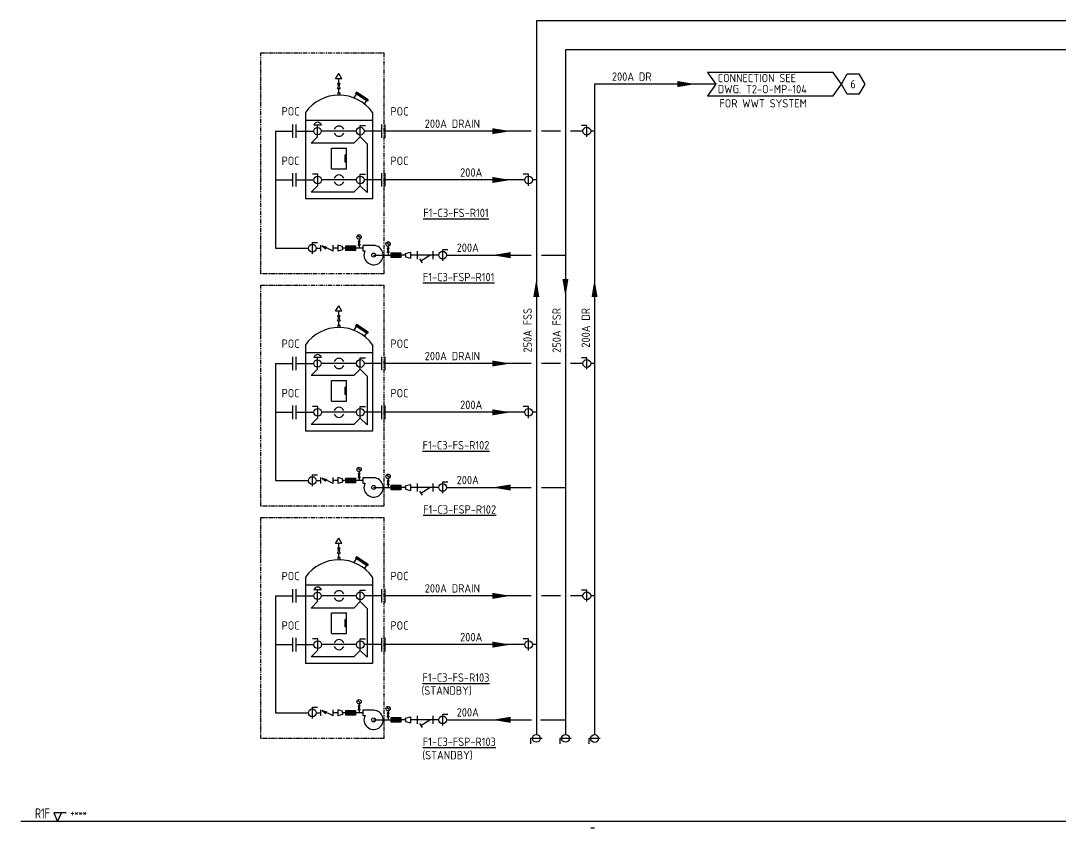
# Model space of a CAD drawing. Header units: millimetres. Extents: x 41 to 702, y 120 to 365.
# Drawn here: x 40.7 to 351.4, y 120 to 361.3 of the extents above; entities that cross this region are included whole.
import ezdxf
from ezdxf.enums import TextEntityAlignment as Align

# ---------------------------------------------------------------- set-up
doc = ezdxf.new("R2010")
doc.units = ezdxf.units.MM
doc.linetypes.add('HIDDEN', pattern=[0.375, 0.25, -0.125])
doc.linetypes.add('PHANTOM', pattern=[2.5, 1.25, -0.25, 0.25, -0.25, 0.25, -0.25])
for name, color, linetype in [('A-DETL-01', 1, 'Continuous'), ('DETL-TXT', 4, 'Continuous'), ('G-ANNO-TEXT', 3, 'Continuous'), ('M-CWTR-EQPM', 22, 'Continuous'), ('M-CWTR-TEXT', 3, 'Continuous'), ('M-CWTR-TEXT-eq', 4, 'Continuous'), ('M-CWTR-VAVE', 2, 'Continuous'), ('M-DRAIN-PIPE', 170, 'Continuous'), ('M-FSR-PIPE', 110, 'Continuous'), ('M-FSS-PIPE', 210, 'Continuous'), ('M-HVAC-EQPM', 22, 'Continuous')]:
    doc.layers.add(name, color=color, linetype=linetype)
doc.styles.add('AA-TXT', font='isocp.shx', dxfattribs={"bigfont": 'chineset.shx'})

# ---------------------------------------------------------------- blocks, each defined once
blk = doc.blocks.new('RISER-TXT')
at = {"layer": 'G-ANNO-TEXT'}
for p, q in [((-1.15, 2.64), (0, 0)), ((2.6, 2.64), (-1.15, 2.64)), ((0, 0), (1.15, 2.64))]:
    blk.add_line(p, q, dxfattribs=at)
at = {"layer": 'G-ANNO-TEXT', "style": 'AA-TXT', "width": 0.8}
blk.add_attdef('LEVEL', text='', height=3, dxfattribs=at).set_placement((-2.33, 0.96), align=Align.RIGHT)
blk.add_attdef('HIGEHT', (3.82, 1.42), '', height=2.5, dxfattribs=at)
blk = doc.blocks.new('FLXCON1', base_point=(0.985, 0.999))
for p, q in [((1.123, 0.936), (1.005, 1.055)), ((1.079, 0.936), (1.005, 1.01)), ((1.006, 1.061), (1.006, 0.936)), ((1.256, 1.061), (1.006, 1.061)), ((1.006, 1.028), (1.039, 1.061)), ((1.006, 1), (1.066, 1.06)), ((1.036, 0.936), (1.006, 0.967)), ((1.006, 0.936), (1.256, 0.936)), ((1.007, 0.972), (1.095, 1.06)), ((1.008, 0.938), (1.129, 1.06)), ((1.171, 0.936), (1.047, 1.061)), ((1.048, 0.936), (1.172, 1.06)), ((1.091, 0.936), (1.216, 1.061)), ((1.214, 0.936), (1.091, 1.06)), ((1.255, 0.938), (1.133, 1.06)), ((1.139, 0.936), (1.257, 1.055)), ((1.255, 0.972), (1.167, 1.06)), ((1.184, 0.936), (1.257, 1.01)), ((1.256, 1), (1.196, 1.06)), ((1.256, 1.028), (1.224, 1.061)), ((1.226, 0.936), (1.257, 0.967)), ((1.256, 0.936), (1.256, 1.061))]:
    blk.add_line(p, q)
blk = doc.blocks.new('MF20D1')
at = {"linetype": 'ByBlock', "xscale": 4, "yscale": 4, "zscale": 4}
blk.add_blockref('FLXCON1', (-0.58, 0), dxfattribs=at)
blk = doc.blocks.new('MA20D1')
at = {"layer": 'M-CWTR-VAVE'}
for p, q in [((-0.11, 0.06), (-0.5, 0.25)), ((-0.5, -0.25), (-0.5, 0.25)), ((0.11, 0.06), (0.5, 0.25)), ((0.5, 0.25), (0.5, -0.25)), ((-0.5, -0.25), (-0.11, -0.06)), ((0.5, -0.25), (0.11, -0.06))]:
    blk.add_line(p, q, dxfattribs=at)
blk.add_circle((0, 0), 0.128, dxfattribs=at)

msp = doc.modelspace()

# ---------------------------------------------------------------- linework, layer by layer
at = {"layer": 'A-DETL-01', "linetype": 'Continuous'}
msp.add_line((701.89, 121.95), (40.71, 121.95), dxfattribs=at)
at = {"layer": 'DETL-TXT'}
msp.add_lwpolyline([(286.01, 342.35), (283.51, 345.85), (246, 345.85), (248.5, 342.35), (246, 338.85), (283.51, 338.85), (286.01, 342.35)], dxfattribs=at)
msp.add_lwpolyline([(293.01, 342.35), (291.26, 339.32), (287.76, 339.32), (286.01, 342.35), (287.76, 345.38), (291.26, 345.38)], close=True, dxfattribs=at)
at = {"layer": 'M-CWTR-EQPM', "linetype": 'PHANTOM'}
for points in [[(112.47, 351.72), (149.21, 351.72), (149.21, 285.65), (112.47, 285.65)], [(112.47, 282.29), (149.21, 282.29), (149.21, 216.22), (112.47, 216.22)], [(112.47, 212.86), (149.21, 212.86), (149.21, 146.78), (112.47, 146.78)]]:
    msp.add_lwpolyline(points, close=True, dxfattribs=at)
at = {"layer": 'M-CWTR-TEXT', "color": 3, "linetype": 'Continuous'}
for points in [[(242.43, 342.35, 0, 1.81, 0), (236.98, 342.35, 0, 0, 0)], [(187.1, 328.28, 0, 1.81, 0), (181.65, 328.28, 0, 0, 0)], [(187.1, 313.7, 0, 1.81, 0), (181.65, 313.7, 0, 0, 0)], [(181.65, 291.23, 0, 1.81, 0), (187.1, 291.23, 0, 0, 0)], [(194.82, 284.12, 0, 1.81, 0), (194.82, 278.68, 0, 0, 0)], [(212.22, 284.12, 0, 1.81, 0), (212.22, 278.68, 0, 0, 0)], [(187.1, 258.85, 0, 1.81, 0), (181.65, 258.85, 0, 0, 0)], [(187.1, 244.26, 0, 1.81, 0), (181.65, 244.26, 0, 0, 0)], [(181.65, 221.8, 0, 1.81, 0), (187.1, 221.8, 0, 0, 0)], [(187.1, 189.41, 0, 1.81, 0), (181.65, 189.41, 0, 0, 0)], [(187.1, 174.83, 0, 1.81, 0), (181.65, 174.83, 0, 0, 0)], [(181.65, 152.36, 0, 1.81, 0), (187.1, 152.36, 0, 0, 0)]]:
    msp.add_lwpolyline(points, format="xyseb", dxfattribs=at)
at = {"layer": 'M-CWTR-VAVE', "color": 2}
for p, q in [((122.07, 326.28), (122.07, 330.28)), ((123.07, 326.28), (123.07, 330.28)), ((148.6, 326.28), (148.6, 330.28)), ((149.6, 326.28), (149.6, 330.28)), ((122.07, 311.7), (122.07, 315.7)), ((123.07, 311.7), (123.07, 315.7)), ((148.6, 311.7), (148.6, 315.7)), ((149.6, 311.7), (149.6, 315.7)), ((122.07, 256.85), (122.07, 260.85)), ((123.07, 256.85), (123.07, 260.85)), ((148.6, 256.85), (148.6, 260.85)), ((149.6, 256.85), (149.6, 260.85)), ((122.07, 242.26), (122.07, 246.26)), ((123.07, 242.26), (123.07, 246.26)), ((148.6, 242.26), (148.6, 246.26)), ((149.6, 242.26), (149.6, 246.26)), ((122.07, 187.41), (122.07, 191.41)), ((123.07, 187.41), (123.07, 191.41)), ((148.6, 187.41), (148.6, 191.41)), ((149.6, 187.41), (149.6, 191.41)), ((122.07, 172.83), (122.07, 176.83)), ((123.07, 172.83), (123.07, 176.83)), ((148.6, 172.83), (148.6, 176.83)), ((149.6, 172.83), (149.6, 176.83))]:
    msp.add_line(p, q, dxfattribs=at)
at = {"layer": 'M-CWTR-VAVE'}
for p, q in [((209.9, 329.98), (208.32, 329.98)), ((209.9, 326.58), (209.9, 329.98)), ((192.5, 315.4), (190.92, 315.4)), ((192.5, 311.99), (192.5, 315.4)), ((127.87, 295.02), (129.45, 295.02)), ((127.87, 291.61), (127.87, 295.02)), ((130.41, 292.4), (130.41, 294.23)), ((134.08, 292.4), (130.8, 293.99)), ((130.8, 293.99), (132.17, 293.63)), ((130.8, 293.99), (131.93, 293.14)), ((134.08, 292.4), (134.08, 294.23)), ((159.15, 292.4), (159.15, 290.06)), ((163.84, 292.4), (163.84, 290.06)), ((166.82, 289.53), (166.82, 292.93)), ((166.82, 292.93), (168.41, 292.93)), ((163.84, 291.23), (159.15, 291.23)), ((159.9, 290.13), (160.66, 288.92)), ((160.28, 289.52), (163.02, 291.23)), ((209.9, 260.55), (208.32, 260.55)), ((209.9, 257.14), (209.9, 260.55)), ((192.5, 245.97), (190.92, 245.97)), ((192.5, 242.56), (192.5, 245.97)), ((127.87, 225.58), (129.45, 225.58)), ((127.87, 222.18), (127.87, 225.58)), ((130.41, 222.96), (130.41, 224.8)), ((134.08, 222.96), (130.8, 224.55)), ((130.8, 224.55), (132.17, 224.19)), ((130.8, 224.55), (131.93, 223.71)), ((134.08, 222.96), (134.08, 224.8)), ((159.15, 222.97), (159.15, 220.62)), ((163.84, 221.8), (159.15, 221.8)), ((159.9, 220.7), (160.66, 219.48)), ((160.28, 220.09), (163.02, 221.8)), ((163.84, 222.97), (163.84, 220.62)), ((166.82, 220.09), (166.82, 223.5)), ((166.82, 223.5), (168.41, 223.5)), ((209.9, 191.12), (208.32, 191.12)), ((209.9, 187.71), (209.9, 191.12)), ((192.5, 176.53), (190.92, 176.53)), ((192.5, 173.13), (192.5, 176.53)), ((127.87, 156.15), (129.45, 156.15)), ((127.87, 152.74), (127.87, 156.15)), ((130.41, 153.53), (130.41, 155.36)), ((134.08, 153.53), (134.08, 155.36)), ((134.08, 153.53), (130.8, 155.12)), ((130.8, 155.12), (132.17, 154.76)), ((130.8, 155.12), (131.93, 154.27)), ((159.15, 153.53), (159.15, 151.19)), ((163.84, 152.36), (159.15, 152.36)), ((160.28, 150.66), (163.02, 152.36)), ((163.84, 153.53), (163.84, 151.19)), ((166.82, 150.66), (166.82, 154.07)), ((166.82, 154.07), (168.41, 154.07)), ((159.9, 151.27), (160.66, 150.05)), ((196.52, 146.82), (193.12, 146.82)), ((193.12, 146.82), (193.12, 145.23)), ((205.22, 146.82), (201.82, 146.82)), ((201.82, 146.82), (201.82, 145.23)), ((213.92, 146.79), (210.52, 146.79)), ((210.52, 146.79), (210.52, 145.21))]:
    msp.add_line(p, q, dxfattribs=at)
at = {"layer": 'M-CWTR-VAVE', "linetype": 'Continuous'}
for p, q in [((142.11, 296.36), (141.54, 296.93)), ((141.83, 295.99), (141.83, 295.39)), ((136.88, 293.79), (135.44, 294.18)), ((135.44, 294.18), (135.44, 292.44)), ((136.88, 292.83), (135.44, 292.44)), ((136.88, 293.31), (136.88, 293.79)), ((136.88, 293.31), (136.88, 292.83)), ((141.83, 294.18), (141.83, 293.31)), ((150.79, 294.28), (150.22, 294.85)), ((150.51, 293.9), (150.51, 293.31)), ((150.51, 292.09), (150.51, 291.23)), ((155.73, 291.71), (157.17, 292.1)), ((157.17, 292.1), (157.17, 290.36)), ((155.73, 291.23), (155.73, 291.71)), ((155.73, 291.23), (155.73, 290.75)), ((155.73, 290.75), (157.17, 290.36)), ((142.11, 226.93), (141.54, 227.5)), ((136.88, 224.36), (135.44, 224.75)), ((135.44, 224.75), (135.44, 223.01)), ((136.88, 223.88), (136.88, 224.36)), ((136.88, 223.88), (136.88, 223.4)), ((141.83, 226.55), (141.83, 225.96)), ((141.83, 224.74), (141.83, 223.88)), ((150.79, 224.84), (150.22, 225.42)), ((150.51, 224.47), (150.51, 223.88)), ((136.88, 223.4), (135.44, 223.01)), ((150.51, 222.66), (150.51, 221.8)), ((155.73, 222.28), (157.17, 222.67)), ((155.73, 221.8), (155.73, 222.28)), ((155.73, 221.8), (155.73, 221.31)), ((155.73, 221.31), (157.17, 220.93)), ((157.17, 222.67), (157.17, 220.93)), ((142.11, 157.49), (141.54, 158.07)), ((141.83, 157.12), (141.83, 156.53)), ((150.79, 155.41), (150.22, 155.98)), ((136.88, 154.93), (135.44, 155.32)), ((135.44, 155.32), (135.44, 153.58)), ((136.88, 153.97), (135.44, 153.58)), ((136.88, 154.45), (136.88, 154.93)), ((136.88, 154.45), (136.88, 153.97)), ((141.83, 155.31), (141.83, 154.45)), ((150.51, 155.03), (150.51, 154.44)), ((150.51, 153.22), (150.51, 152.36)), ((155.73, 152.84), (157.17, 153.23)), ((155.73, 152.36), (155.73, 152.84)), ((155.73, 152.36), (155.73, 151.88)), ((157.17, 153.23), (157.17, 151.49)), ((155.73, 151.88), (157.17, 151.49))]:
    msp.add_line(p, q, dxfattribs=at)
at = {"layer": 'M-CWTR-VAVE'}
for centre in [(209.9, 328.28), (192.5, 313.7), (127.87, 293.31), (166.82, 291.23), (209.9, 258.85), (192.5, 244.26), (127.87, 223.88), (166.82, 221.8), (209.9, 189.41), (192.5, 174.83), (127.87, 154.45), (166.82, 152.36), (194.82, 146.82), (203.52, 146.82), (212.22, 146.79)]:
    msp.add_circle(centre, 1.16, dxfattribs=at)
at = {"layer": 'M-CWTR-VAVE', "linetype": 'Continuous'}
for centre in [(141.83, 296.65), (150.51, 294.56), (141.83, 227.21), (150.51, 225.13), (141.83, 157.78), (150.51, 155.7)]:
    msp.add_circle(centre, 0.661, dxfattribs=at)
at = {"layer": 'M-DRAIN-PIPE'}
for p, q in [((212.22, 342.35), (212.22, 147.95)), ((248.5, 342.35), (212.22, 342.35))]:
    msp.add_line(p, q, dxfattribs=at)
at = {"layer": 'M-DRAIN-PIPE', "linetype": 'Continuous'}
for p, q in [((193.32, 328.28), (149.6, 328.28)), ((202.02, 328.28), (196.32, 328.28)), ((208.75, 328.28), (205.02, 328.28)), ((212.22, 328.28), (211.06, 328.28)), ((193.32, 258.85), (149.6, 258.85)), ((202.02, 258.85), (196.32, 258.85)), ((208.75, 258.85), (205.02, 258.85)), ((212.22, 258.85), (211.06, 258.85)), ((193.32, 189.41), (149.6, 189.41)), ((202.02, 189.41), (196.32, 189.41)), ((208.75, 189.41), (205.02, 189.41)), ((212.22, 189.41), (211.06, 189.41)), ((212.22, 119.98), (211.06, 119.98))]:
    msp.add_line(p, q, dxfattribs=at)
at = {"layer": 'M-FSR-PIPE'}
for p, q in [((203.52, 352.56), (203.52, 147.97)), ((634.54, 352.56), (203.52, 352.56)), ((116.85, 328.28), (116.85, 293.31)), ((167.98, 291.23), (193.32, 291.23)), ((196.32, 291.23), (203.52, 291.23)), ((116.85, 258.85), (116.85, 223.88)), ((167.98, 221.8), (193.32, 221.8)), ((196.32, 221.8), (203.52, 221.8)), ((116.85, 189.41), (116.85, 154.45)), ((167.98, 152.36), (193.41, 152.36)), ((196.02, 152.36), (203.52, 152.36))]:
    msp.add_line(p, q, dxfattribs=at)
at = {"layer": 'M-FSR-PIPE', "linetype": 'Continuous'}
for p, q in [((116.85, 328.28), (122.07, 328.28)), ((123.07, 328.28), (128.33, 328.28)), ((116.85, 313.7), (122.07, 313.7)), ((123.07, 313.7), (128.33, 313.7)), ((116.85, 293.31), (126.71, 293.31)), ((129.02, 293.31), (130.41, 293.31)), ((135.44, 293.31), (134.08, 293.31)), ((137.86, 293.31), (136.88, 293.31)), ((142.92, 293.31), (140.74, 293.31)), ((146.18, 291.23), (151.44, 291.23)), ((155.73, 291.23), (154.32, 291.23)), ((159.15, 291.23), (157.17, 291.23)), ((165.66, 291.23), (163.84, 291.23)), ((116.85, 258.85), (122.07, 258.85)), ((123.07, 258.85), (128.33, 258.85)), ((116.85, 244.26), (122.07, 244.26)), ((123.07, 244.26), (128.33, 244.26)), ((116.85, 223.88), (126.71, 223.88)), ((129.02, 223.88), (130.41, 223.88)), ((135.44, 223.88), (134.08, 223.88)), ((137.86, 223.88), (136.88, 223.88)), ((142.92, 223.88), (140.74, 223.88)), ((146.18, 221.8), (151.44, 221.8)), ((155.73, 221.8), (154.32, 221.8)), ((159.15, 221.8), (157.17, 221.8)), ((165.66, 221.8), (163.84, 221.8)), ((116.85, 189.41), (122.07, 189.41)), ((123.07, 189.41), (128.33, 189.41)), ((116.85, 174.83), (122.07, 174.83)), ((123.07, 174.83), (128.33, 174.83)), ((116.85, 154.45), (126.71, 154.45)), ((129.02, 154.45), (130.41, 154.45)), ((135.44, 154.45), (134.08, 154.45)), ((137.86, 154.45), (136.88, 154.45)), ((142.92, 154.45), (140.74, 154.45)), ((146.18, 152.36), (151.44, 152.36)), ((155.73, 152.36), (154.32, 152.36)), ((159.15, 152.36), (157.17, 152.36)), ((165.66, 152.36), (163.84, 152.36))]:
    msp.add_line(p, q, dxfattribs=at)
at = {"layer": 'M-FSR-PIPE', "color": 3, "linetype": 'Continuous'}
msp.add_lwpolyline([(203.52, 278.68, 0, 1.81, 0), (203.52, 284.12, 0, 0, 0)], format="xyseb", dxfattribs=at)
at = {"layer": 'M-FSS-PIPE'}
for p, q in [((194.82, 361.26), (194.82, 147.97)), ((643.24, 361.26), (194.82, 361.26))]:
    msp.add_line(p, q, dxfattribs=at)
at = {"layer": 'M-FSS-PIPE', "linetype": 'Continuous'}
for p, q in [((141.02, 328.28), (130.64, 328.28)), ((148.6, 328.28), (143.33, 328.28)), ((141.02, 313.7), (130.64, 313.7)), ((148.6, 313.7), (143.33, 313.7)), ((191.35, 313.7), (149.6, 313.7)), ((194.82, 313.7), (193.66, 313.7)), ((141.02, 258.85), (130.64, 258.85)), ((148.6, 258.85), (143.33, 258.85)), ((141.02, 244.26), (130.64, 244.26)), ((148.6, 244.26), (143.33, 244.26)), ((191.35, 244.26), (149.6, 244.26)), ((194.82, 244.26), (193.66, 244.26)), ((141.02, 189.41), (130.64, 189.41)), ((148.6, 189.41), (143.33, 189.41)), ((141.02, 174.83), (130.64, 174.83)), ((148.6, 174.83), (143.33, 174.83)), ((191.35, 174.83), (149.6, 174.83)), ((194.82, 174.83), (193.66, 174.83))]:
    msp.add_line(p, q, dxfattribs=at)
at = {"layer": 'M-HVAC-EQPM'}
for p, q in [((134.83, 343.92), (135.75, 345.52)), ((136.68, 343.92), (135.75, 345.52)), ((136.68, 343.92), (134.83, 343.92)), ((135.41, 342.55), (135.69, 341.98)), ((136.15, 342.55), (135.41, 342.55)), ((135.78, 342.55), (135.78, 343.92)), ((135.86, 341.98), (136.15, 342.55)), ((135.41, 341.07), (135.69, 341.64)), ((135.41, 341.07), (136.15, 341.07)), ((136.08, 339.7), (135.47, 339.7)), ((135.47, 339.7), (135.47, 339.07)), ((135.78, 339.7), (135.78, 341.07)), ((135.86, 341.64), (136.15, 341.07)), ((136.08, 339.7), (136.08, 339.07)), ((141.01, 339.34), (140.28, 338.22)), ((141.03, 339.94), (140.75, 339.52)), ((144.28, 337.24), (140.75, 339.52)), ((144.42, 337.45), (140.89, 339.73)), ((144.56, 337.66), (141.03, 339.94)), ((144.01, 337.4), (143.39, 336.44)), ((144.56, 337.66), (144.28, 337.24)), ((125.83, 333.88), (125.83, 308.1)), ((145.83, 333.88), (145.83, 308.1)), ((125.83, 331.59), (145.83, 331.59)), ((130.55, 330.09), (128.31, 330.09)), ((129.43, 326.58), (129.43, 330.09)), ((142.18, 326.58), (142.18, 329.98)), ((142.18, 329.98), (143.76, 329.98)), ((129.43, 326.58), (127.5, 324.65)), ((142.18, 326.58), (140.25, 324.65)), ((142.18, 326.58), (144.24, 324.51)), ((140.25, 324.65), (127.5, 324.65)), ((133.54, 323.19), (138.12, 323.19)), ((133.54, 317.02), (133.54, 323.19)), ((138.12, 317.02), (138.12, 323.19)), ((144.24, 324.51), (144.24, 309.93)), ((137.87, 321.23), (137.68, 321.23)), ((137.68, 318.99), (137.68, 321.23)), ((137.87, 318.99), (137.87, 321.23)), ((133.54, 317.02), (138.12, 317.02)), ((137.87, 318.99), (137.68, 318.99)), ((129.48, 315.4), (127.9, 315.4)), ((129.48, 311.99), (129.48, 315.4)), ((142.18, 311.99), (142.18, 315.4)), ((142.18, 315.4), (143.76, 315.4)), ((129.43, 311.99), (127.5, 310.07)), ((142.18, 311.99), (140.25, 310.07)), ((142.18, 311.99), (144.24, 309.93)), ((145.83, 308.1), (125.83, 308.1)), ((140.25, 310.07), (127.5, 310.07)), ((134.83, 274.48), (135.75, 276.08)), ((136.68, 274.48), (134.83, 274.48)), ((136.68, 274.48), (135.75, 276.08)), ((135.78, 273.11), (135.78, 274.48)), ((135.41, 273.11), (135.69, 272.54)), ((136.15, 273.11), (135.41, 273.11)), ((135.41, 271.63), (135.69, 272.2)), ((135.41, 271.63), (136.15, 271.63)), ((135.78, 270.27), (135.78, 271.63)), ((135.86, 272.54), (136.15, 273.11)), ((135.86, 272.2), (136.15, 271.63)), ((141.03, 270.51), (140.75, 270.09)), ((144.56, 268.22), (141.03, 270.51)), ((136.08, 270.27), (135.47, 270.27)), ((135.47, 270.27), (135.47, 269.63)), ((136.08, 270.27), (136.08, 269.63)), ((141.01, 269.91), (140.28, 268.79)), ((144.28, 267.8), (140.75, 270.09)), ((144.42, 268.01), (140.89, 270.3)), ((144.01, 267.96), (143.39, 267.01)), ((144.56, 268.22), (144.28, 267.8)), ((125.83, 264.45), (125.83, 238.67)), ((145.83, 264.45), (145.83, 238.67)), ((125.83, 262.16), (145.83, 262.16)), ((130.55, 260.66), (128.31, 260.66)), ((129.43, 257.14), (129.43, 260.66)), ((142.18, 257.14), (142.18, 260.55)), ((142.18, 260.55), (143.76, 260.55)), ((129.43, 257.14), (127.5, 255.22)), ((140.25, 255.22), (127.5, 255.22)), ((142.18, 257.14), (140.25, 255.22)), ((142.18, 257.14), (144.24, 255.08)), ((144.24, 255.08), (144.24, 240.5)), ((133.54, 253.76), (138.12, 253.76)), ((133.54, 247.59), (133.54, 253.76)), ((137.87, 251.79), (137.68, 251.79)), ((137.68, 249.56), (137.68, 251.79)), ((137.87, 249.56), (137.87, 251.79)), ((138.12, 247.59), (138.12, 253.76)), ((137.87, 249.56), (137.68, 249.56)), ((129.48, 245.97), (127.9, 245.97)), ((129.48, 242.56), (129.48, 245.97)), ((133.54, 247.59), (138.12, 247.59)), ((142.18, 242.56), (142.18, 245.97)), ((142.18, 245.97), (143.76, 245.97)), ((129.43, 242.56), (127.5, 240.63)), ((142.18, 242.56), (140.25, 240.63)), ((142.18, 242.56), (144.24, 240.5)), ((140.25, 240.63), (127.5, 240.63)), ((145.83, 238.67), (125.83, 238.67)), ((134.83, 205.05), (135.75, 206.65)), ((136.68, 205.05), (135.75, 206.65)), ((136.68, 205.05), (134.83, 205.05)), ((135.41, 203.68), (135.69, 203.11)), ((136.15, 203.68), (135.41, 203.68)), ((135.41, 202.2), (135.69, 202.77)), ((135.41, 202.2), (136.15, 202.2)), ((135.78, 203.68), (135.78, 205.05)), ((135.78, 200.83), (135.78, 202.2)), ((135.86, 203.11), (136.15, 203.68)), ((135.86, 202.77), (136.15, 202.2)), ((136.08, 200.83), (135.47, 200.83)), ((135.47, 200.83), (135.47, 200.2)), ((136.08, 200.83), (136.08, 200.2)), ((141.01, 200.47), (140.28, 199.35)), ((141.03, 201.08), (140.75, 200.66)), ((144.28, 198.37), (140.75, 200.66)), ((144.42, 198.58), (140.89, 200.87)), ((144.56, 198.79), (141.03, 201.08)), ((144.01, 198.53), (143.39, 197.58)), ((144.56, 198.79), (144.28, 198.37)), ((125.83, 195.01), (125.83, 169.23)), ((125.83, 192.72), (145.83, 192.72)), ((145.83, 195.01), (145.83, 169.23)), ((130.55, 191.22), (128.31, 191.22)), ((129.43, 187.71), (129.43, 191.22)), ((142.18, 187.71), (142.18, 191.12)), ((142.18, 191.12), (143.76, 191.12)), ((129.43, 187.71), (127.5, 185.78)), ((142.18, 187.71), (140.25, 185.78)), ((142.18, 187.71), (144.24, 185.64)), ((140.25, 185.78), (127.5, 185.78)), ((133.54, 184.32), (138.12, 184.32)), ((133.54, 178.16), (133.54, 184.32)), ((138.12, 178.16), (138.12, 184.32)), ((144.24, 185.64), (144.24, 171.06)), ((137.87, 182.36), (137.68, 182.36)), ((137.68, 180.12), (137.68, 182.36)), ((137.87, 180.12), (137.87, 182.36)), ((133.54, 178.16), (138.12, 178.16)), ((137.87, 180.12), (137.68, 180.12)), ((129.48, 176.53), (127.9, 176.53)), ((129.48, 173.13), (129.48, 176.53)), ((142.18, 173.13), (142.18, 176.53)), ((142.18, 176.53), (143.76, 176.53)), ((129.43, 173.13), (127.5, 171.2)), ((140.25, 171.2), (127.5, 171.2)), ((142.18, 173.13), (140.25, 171.2)), ((142.18, 173.13), (144.24, 171.06)), ((145.83, 169.23), (125.83, 169.23))]:
    msp.add_line(p, q, dxfattribs=at)
at = {"layer": 'M-HVAC-EQPM', "linetype": 'Continuous'}
for p, q in [((142.92, 294.11), (142.92, 292.52)), ((146.18, 294.11), (142.92, 294.11)), ((142.92, 292.52), (143.6, 292.52)), ((142.92, 224.68), (142.92, 223.08)), ((146.18, 224.68), (142.92, 224.68)), ((142.92, 223.08), (143.6, 223.08)), ((142.92, 155.24), (142.92, 153.65)), ((146.18, 155.24), (142.92, 155.24)), ((142.92, 153.65), (143.6, 153.65))]:
    msp.add_line(p, q, dxfattribs=at)
at = {"layer": 'M-HVAC-EQPM'}
for centre, radius in [((135.78, 341.81), 0.189), ((129.43, 328.28), 1.1), ((142.18, 328.28), 1.16), ((129.48, 313.7), 1.16), ((142.18, 313.7), 1.16), ((135.78, 272.37), 0.189), ((129.43, 258.85), 1.1), ((142.18, 258.85), 1.16), ((129.48, 244.26), 1.16), ((142.18, 244.26), 1.16), ((135.78, 202.94), 0.189), ((129.43, 189.41), 1.1), ((142.18, 189.41), 1.16), ((129.48, 174.83), 1.16), ((142.18, 174.83), 1.16)]:
    msp.add_circle(centre, radius, dxfattribs=at)
at = {"layer": 'M-HVAC-EQPM', "linetype": 'Continuous'}
for centre in [(146.18, 291.23), (146.18, 221.8), (146.18, 152.36)]:
    msp.add_circle(centre, 0.595, dxfattribs=at)
at = {"layer": 'M-HVAC-EQPM'}
for centre, radius, start, end in [((135.83, 326.81), 12.25, 35.2527, 144.7473), ((129.43, 329.76), 1.17, 16.4573, 163.5427), ((135.83, 328.28), 1.53, 22.4758, 157.5242), ((135.83, 328.28), 1.53, 202.4758, 337.5242), ((135.83, 313.7), 1.53, 22.4758, 157.5242), ((135.83, 313.7), 1.53, 202.4758, 337.5242), ((135.83, 257.38), 12.25, 35.2527, 144.7473), ((129.43, 260.33), 1.17, 16.4573, 163.5427), ((135.83, 258.85), 1.53, 22.4758, 157.5242), ((135.83, 258.85), 1.53, 202.4758, 337.5242), ((135.83, 244.26), 1.53, 22.4758, 157.5242), ((135.83, 244.26), 1.53, 202.4758, 337.5242), ((135.83, 187.94), 12.25, 35.2527, 144.7473), ((129.43, 190.89), 1.17, 16.4573, 163.5427), ((135.83, 189.41), 1.53, 22.4758, 157.5242), ((135.83, 189.41), 1.53, 202.4758, 337.5242), ((135.83, 174.83), 1.53, 22.4758, 157.5242), ((135.83, 174.83), 1.53, 202.4758, 337.5242)]:
    msp.add_arc(centre, radius, start, end, dxfattribs=at)
at = {"layer": 'M-HVAC-EQPM', "linetype": 'Continuous'}
for centre in [(146.18, 291.23), (146.18, 221.8), (146.18, 152.36)]:
    msp.add_arc(centre, 2.88, 153.4296, 90, dxfattribs=at)

# ---------------------------------------------------------------- block references
msp.add_blockref('RISER-TXT', (51.71, 121.95)).add_auto_attribs({'HIGEHT': '+***', 'LEVEL': 'R1F'})
msp.add_blockref('RISER-TXT', (51.71, 121.95)).add_auto_attribs({'HIGEHT': '+***', 'LEVEL': 'R1F'})
at = {"layer": 'M-CWTR-VAVE', "linetype": 'Continuous'}
for name, p, xscale, yscale, zscale, rotation in [('MA20D1', (141.83, 294.78), -1.219415032394866, 1.21941503239475, 1.219415032394751, 269.9999961757545), ('MA20D1', (150.51, 292.7), -1.219415032394866, 1.21941503239475, 1.219415032394751, 269.9999961757545), ('MF20D1', (152.88, 291.23), -2.88036000000011, 2.880359999999996, 2.880360000000001, 179.9999992351521), ('MA20D1', (141.83, 225.35), -1.219415032394866, 1.21941503239475, 1.219415032394751, 269.9999961757545), ('MA20D1', (150.51, 223.27), -1.219415032394866, 1.21941503239475, 1.219415032394751, 269.9999961757545), ('MF20D1', (152.88, 221.8), -2.88036000000011, 2.880359999999996, 2.880360000000001, 179.9999992351521), ('MA20D1', (141.83, 155.92), -1.219415032394866, 1.21941503239475, 1.219415032394751, 269.9999961757545), ('MA20D1', (150.51, 153.83), -1.219415032394866, 1.21941503239475, 1.219415032394751, 269.9999961757545), ('MF20D1', (152.88, 152.36), -2.88036000000011, 2.880359999999996, 2.880360000000001, 179.9999992351521)]:
    msp.add_blockref(name, p, dxfattribs=dict(at, xscale=xscale, yscale=yscale, zscale=zscale, rotation=rotation))
at = {"layer": 'M-CWTR-VAVE', "linetype": 'Continuous', "xscale": -2.88036000000011, "yscale": 2.880359999999996, "zscale": 2.880360000000001}
for p in [(139.3, 293.31), (139.3, 223.88), (139.3, 154.45)]:
    msp.add_blockref('MF20D1', p, dxfattribs=at)

# ---------------------------------------------------------------- texts
at = {"layer": 'DETL-TXT', "style": 'AA-TXT'}
for s, p in [('CONNECTION SEE', (249.04, 342.9)), ('DWG. T2-O-MP-104', (249.05, 339.6))]:
    msp.add_text(s, height=2.5, dxfattribs=at).set_placement(p)
msp.add_text('6', height=2.5, dxfattribs=at).set_placement((289.51, 342.35), align=Align.MIDDLE)
at = {"layer": 'M-CWTR-TEXT', "linetype": 'HIDDEN', "style": 'AA-TXT'}
for s, p in [('200A DR', (217.41, 343.34)), ('200A DRAIN', (161.46, 329.26)), ('200A', (172.03, 314.68)), ('200A', (171, 292.21)), ('200A DRAIN', (161.46, 259.83)), ('200A', (172.03, 245.25)), ('200A', (171, 222.78)), ('200A DRAIN', (161.46, 190.4)), ('200A', (172.03, 175.82)), ('200A', (171, 153.35))]:
    msp.add_text(s, height=2.5, dxfattribs=at).set_placement(p)
at = {"layer": 'M-CWTR-TEXT', "linetype": 'Continuous', "style": 'AA-TXT'}
msp.add_text('FOR WWT SYSTEM', height=2.5, dxfattribs=at).set_placement((249.54, 335.35))
for p in [(121.36, 334.21), (153.91, 334.21), (121.36, 319.43), (153.91, 319.43), (121.36, 264.78), (121.36, 264.78), (153.91, 264.78), (121.36, 249.99), (121.36, 249.99), (153.91, 249.99), (121.36, 195.34), (153.91, 195.34), (121.36, 180.56), (153.91, 180.56)]:
    msp.add_text('POC', height=2.5, dxfattribs=at).set_placement(p, align=Align.MIDDLE)
at = {"layer": 'M-CWTR-TEXT', "linetype": 'HIDDEN', "style": 'AA-TXT'}
for s, p in [('250A FSS', (193.44, 275.43)), ('250A FSR', (202.14, 275.43)), ('200A DR', (210.84, 275.43))]:
    msp.add_text(s, height=2.5, rotation=90, dxfattribs=at).set_placement(p, align=Align.RIGHT)
at = {"layer": 'M-CWTR-TEXT-eq', "style": 'AA-TXT'}
for s, p in [('%%UF1-C3-FS-R101', (170.8, 303.86)), ('%%UF1-C3-FSP-R101', (171.6, 284.67)), ('%%UF1-C3-FS-R102', (170.8, 234.43)), ('%%UF1-C3-FSP-R102', (171.9, 215.23)), ('%%UF1-C3-FS-R103', (170.8, 165)), ('(STANDBY)', (168.01, 161.13)), ('%%UF1-C3-FSP-R103', (171.8, 145.8)), ('(STANDBY)', (168.27, 141.81))]:
    msp.add_text(s, height=2.5, dxfattribs=at).set_placement(p, align=Align.MIDDLE_CENTER)

doc.saveas('drawing.dxf')
